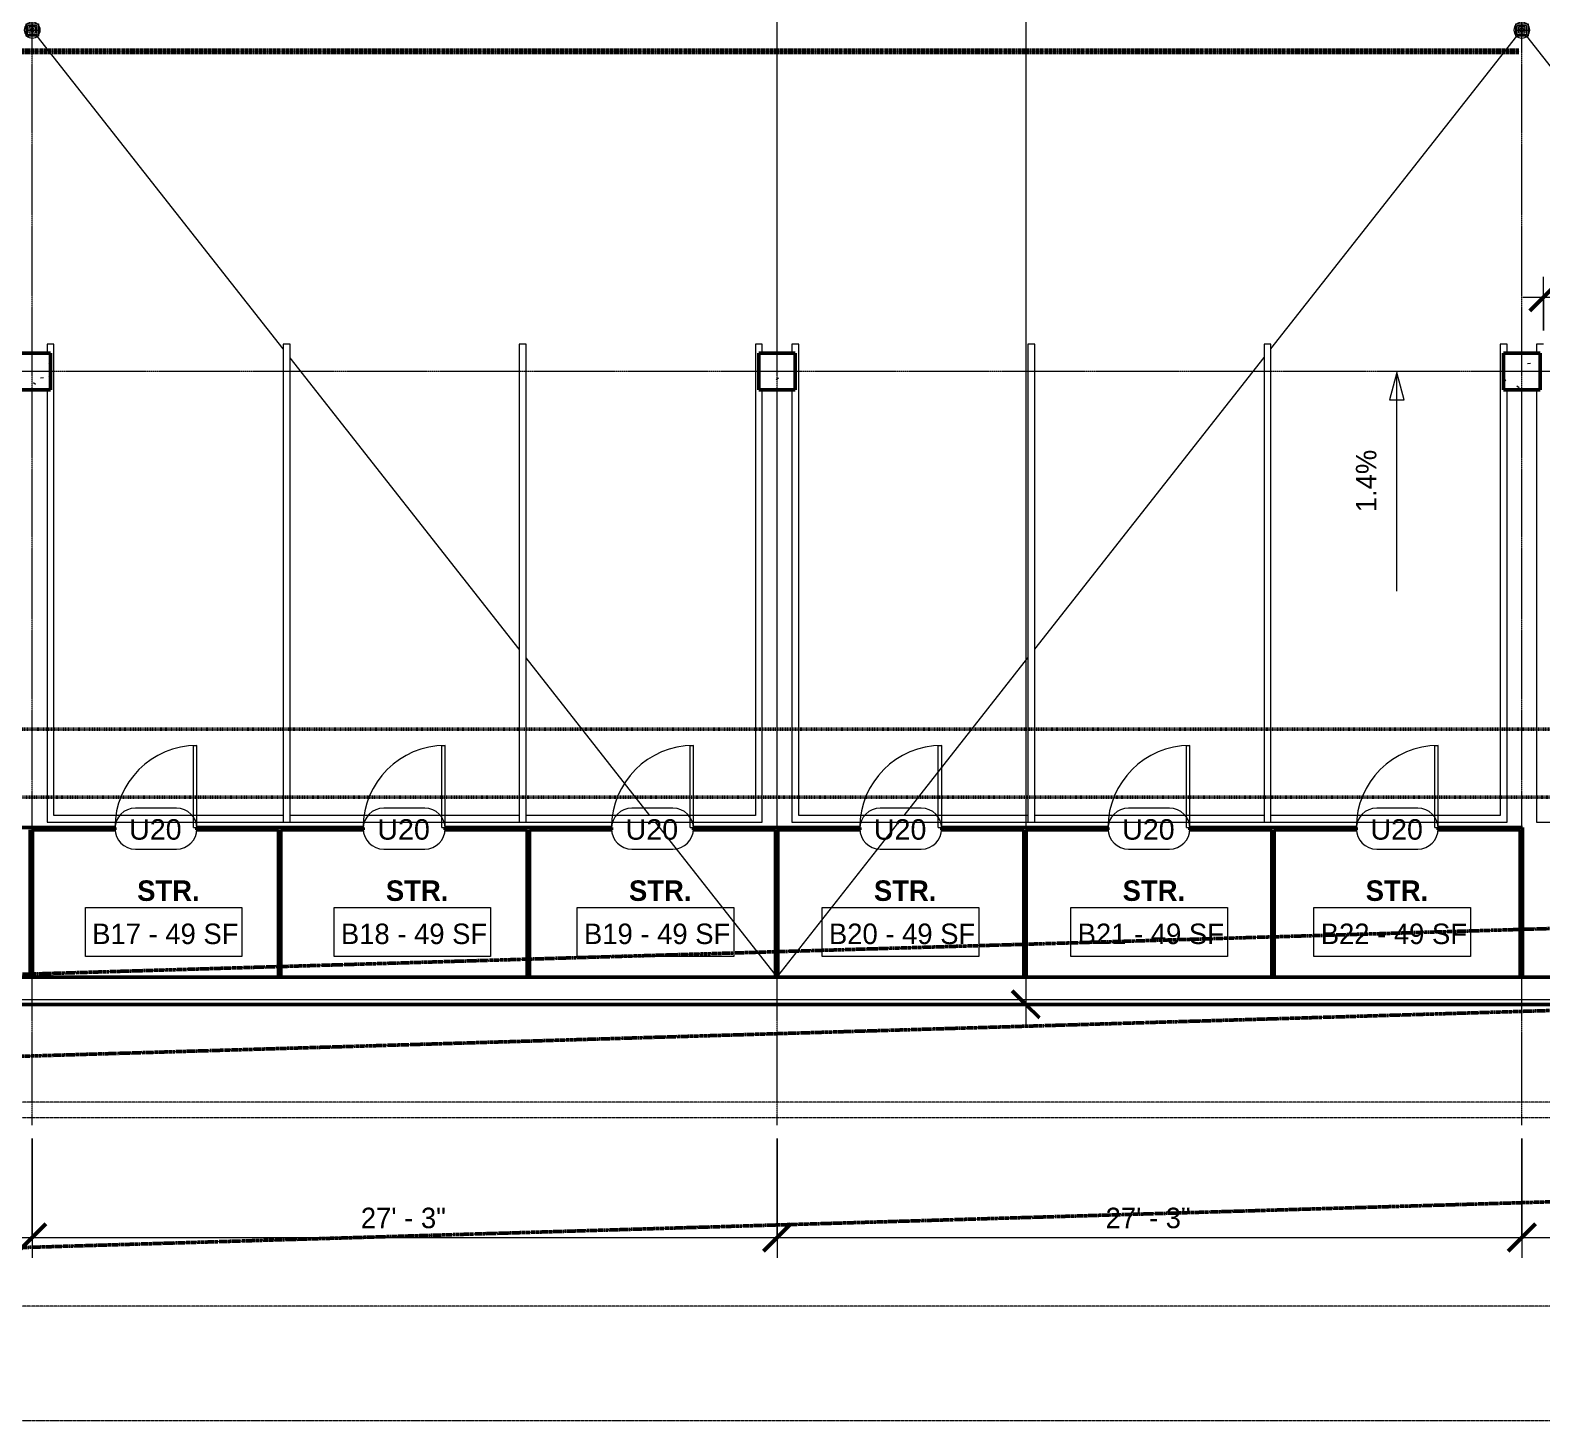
# Model space of a CAD drawing. Header units: inches. Extents: x -4218 to -1814, y 9706 to 12426.
# Drawn here: x -3482 to -2819, y 9706 to 10317 of the extents above; entities that cross this region are included whole.
import ezdxf

# ---------------------------------------------------------------- set-up
doc = ezdxf.new("R2010")
doc.units = ezdxf.units.IN
doc.header["$MEASUREMENT"] = 0
for name, pattern in [('Aligning Line 1_8_', [0.25, 0.125, -0.125]), ('Dash', [0.25, 0.125, -0.125]), ('Dash 1_16_', [0.125, 0.0625, -0.0625]), ('Double Dash 3_8_', [1, 0.375, -0.125, 0.125, -0.125, 0.125, -0.125]), ('Grid Line 1_2_', [0.875, 0.5, -0.125, 0.125, -0.125])]:
    doc.linetypes.add(name, pattern=pattern)
for name, color, linetype, lineweight in [('0-2', 7, 'Continuous', 9), ('0-3', 147, 'Aligning Line 1_8_', 9), ('A-ANNO-DIMS', 211, 'Continuous', 9), ('A-ANNO-DIMS-96', 211, 'Continuous', 9), ('A-AREA-IDEN', 2, 'Continuous', 9), ('A-DOOR-4', 31, 'Continuous', 9), ('A-DOOR-IDEN', 31, 'Continuous', 9), ('A-FLOR-1', 10, 'Continuous', 13), ('A-GENM', 5, 'Continuous', 9), ('A-GENM-4', 5, 'Dash', 140), ('A-WALL-1', 10, 'Continuous', 13), ('C-PROP-LINE-1', 250, 'Double Dash 3_8_', 50), ('C-PROP-LINE-2', 91, 'Dash 1_16_', 50), ('G-ANNO-DIMS', 111, 'Continuous', 9), ('G-ANNO-SYMB', 111, 'Aligning Line 1_8_', 9), ('G-ANNO-SYMB-1', 147, 'Aligning Line 1_8_', 9), ('P-SANR-FIXT-1', 7, 'Continuous', 9), ('S-COLS', 52, 'Continuous', 9), ('S-COLS-1', 250, 'Continuous', 50), ('S-FNDN-2', 250, 'Continuous', 50), ('S-FNDN-7', 32, 'Continuous', 50), ('S-GRID-1', 1, 'Grid Line 1_2_', 9)]:
    doc.layers.add(name, color=color, linetype=linetype, lineweight=lineweight)
doc.styles.add('Arial_1', font='arial.ttf', dxfattribs={"height": 9})
doc.styles.add('Century Gothic', font='ufonts.com_century-gothic.ttf', dxfattribs={"height": 9})
doc.styles.add('Century Gothic_B', font='GOTHICB.TTF', dxfattribs={"height": 9})
doc.dimstyles.new('OD__1_8__Tol__', dxfattribs={"dimscale": 12, "dimtxt": 9.397514, "dimasz": 1, "dimexe": 0.75, "dimexo": 0.5, "dimgap": 0.125, "dimtad": 1, "dimdec": 3, "dimrnd": 0.125, "dimzin": 3, "dimdsep": 46, "dimlunit": 4, "dimtxsty": 'Century Gothic', "dimblk1": 'OBLIQUE', "dimblk2": 'OBLIQUE', "dimsah": 1, "dimcen": 0.09, "dimdle": 0.75, "dimazin": 0, "dimtfac": 1, "dimtdec": 4, "dimtix": 1, "dimtmove": 0, "dimatfit": 3, "dimfxl": 1, "dimtvp": 1, "dimtfill": 1, "dimfrac": 2, "dimtolj": 1, "dimtzin": 0, "dimarcsym": 2})

# ---------------------------------------------------------------- blocks, each defined once
blk = doc.blocks.new('DIMBLOCK8-FLOOR PLAN - BASEMENT')
at = {"layer": 'A-ANNO-DIMS-96'}
for p, q in [((-3832.16, 10004.09), (-3832.16, 9777.82)), ((-3832.16, 9786.82), (-3832.16, 10004.09)), ((-3481.32, 9830.18), (-3481.32, 9777.82)), ((-3481.32, 9786.82), (-3481.32, 9830.18)), ((-3841.16, 9786.82), (-3481.32, 9786.82))]:
    blk.add_line(p, q, dxfattribs=at)
at = {"layer": 'A-ANNO-DIMS-96', "lineweight": 50}
for p, q in [((-3832.16, 9786.82), (-3826.16, 9792.82)), ((-3481.32, 9786.82), (-3475.32, 9792.82)), ((-3832.16, 9786.82), (-3838.16, 9780.82)), ((-3481.32, 9786.82), (-3487.32, 9780.82))]:
    blk.add_line(p, q, dxfattribs=at)
at = {"layer": 'A-ANNO-DIMS-96', "color": 0, "insert": (-3687.47, 9799.85), "char_height": 9, "width": 73.7481, "attachment_point": 1, "line_spacing_factor": 0.984502, "style": 'Century Gothic', "bg_fill": 3, "box_fill_scale": 1.25, "bg_fill_color": 256, "bg_fill_true_color": 13158600, "bg_fill_transparency": 0}
blk.add_mtext('29\' - 2 7/8"', dxfattribs=at)
blk = doc.blocks.new('_Oblique')
at = {"color": 0, "linetype": 'ByBlock', "lineweight": -2}
blk.add_line((-0.5, -0.5), (0.5, 0.5), dxfattribs=at)
blk = doc.blocks.new('DIMBLOCK9-FLOOR PLAN - BASEMENT')
at = {"layer": 'A-ANNO-DIMS-96'}
for p, q in [((-3481.32, 9830.18), (-3481.32, 9777.82)), ((-3481.32, 9786.82), (-3481.32, 9830.18)), ((-3154.32, 9830.18), (-3154.32, 9777.82)), ((-3154.32, 9786.82), (-3154.32, 9830.18)), ((-3481.32, 9786.82), (-3154.32, 9786.82))]:
    blk.add_line(p, q, dxfattribs=at)
at = {"layer": 'A-ANNO-DIMS-96', "lineweight": 50}
for p, q in [((-3481.32, 9786.82), (-3475.32, 9792.82)), ((-3154.32, 9786.82), (-3148.32, 9792.82)), ((-3481.32, 9786.82), (-3487.32, 9780.82)), ((-3154.32, 9786.82), (-3160.32, 9780.82))]:
    blk.add_line(p, q, dxfattribs=at)
at = {"layer": 'A-ANNO-DIMS-96', "color": 0, "insert": (-3337.07, 9799.85), "char_height": 9, "width": 46.1821, "attachment_point": 1, "line_spacing_factor": 0.984502, "style": 'Century Gothic', "bg_fill": 3, "box_fill_scale": 1.25, "bg_fill_color": 256, "bg_fill_true_color": 13158600, "bg_fill_transparency": 0}
blk.add_mtext('27\' - 3"', dxfattribs=at)
blk = doc.blocks.new('DIMBLOCK10-FLOOR PLAN - BASEMENT')
at = {"layer": 'A-ANNO-DIMS-96'}
for p, q in [((-3154.32, 9830.18), (-3154.32, 9777.82)), ((-3154.32, 9786.82), (-3154.32, 9830.18)), ((-2827.32, 9830.18), (-2827.32, 9777.82)), ((-2827.32, 9786.82), (-2827.32, 9830.18)), ((-3154.32, 9786.82), (-2827.32, 9786.82))]:
    blk.add_line(p, q, dxfattribs=at)
at = {"layer": 'A-ANNO-DIMS-96', "lineweight": 50}
for p, q in [((-3154.32, 9786.82), (-3148.32, 9792.82)), ((-2827.32, 9786.82), (-2821.32, 9792.82)), ((-3154.32, 9786.82), (-3160.32, 9780.82)), ((-2827.32, 9786.82), (-2833.32, 9780.82))]:
    blk.add_line(p, q, dxfattribs=at)
at = {"layer": 'A-ANNO-DIMS-96', "color": 0, "insert": (-3010.07, 9799.85), "char_height": 9, "width": 46.1821, "attachment_point": 1, "line_spacing_factor": 0.984502, "style": 'Century Gothic', "bg_fill": 3, "box_fill_scale": 1.25, "bg_fill_color": 256, "bg_fill_true_color": 13158600, "bg_fill_transparency": 0}
blk.add_mtext('27\' - 3"', dxfattribs=at)
blk = doc.blocks.new('DIMBLOCK11-FLOOR PLAN - BASEMENT')
at = {"layer": 'A-ANNO-DIMS-96'}
for p, q in [((-2827.32, 9830.18), (-2827.32, 9777.82)), ((-2827.32, 9786.82), (-2827.32, 9830.18)), ((-2500.32, 9830.18), (-2500.32, 9777.82)), ((-2500.32, 9786.82), (-2500.32, 9830.18)), ((-2827.32, 9786.82), (-2500.32, 9786.82))]:
    blk.add_line(p, q, dxfattribs=at)
at = {"layer": 'A-ANNO-DIMS-96', "lineweight": 50}
for p, q in [((-2827.32, 9786.82), (-2821.32, 9792.82)), ((-2500.32, 9786.82), (-2494.32, 9792.82)), ((-2827.32, 9786.82), (-2833.32, 9780.82)), ((-2500.32, 9786.82), (-2506.32, 9780.82))]:
    blk.add_line(p, q, dxfattribs=at)
at = {"layer": 'A-ANNO-DIMS-96', "color": 0, "insert": (-2683.07, 9799.85), "char_height": 9, "width": 46.1821, "attachment_point": 1, "line_spacing_factor": 0.984502, "style": 'Century Gothic', "bg_fill": 3, "box_fill_scale": 1.25, "bg_fill_color": 256, "bg_fill_true_color": 13158600, "bg_fill_transparency": 0}
blk.add_mtext('27\' - 3"', dxfattribs=at)
blk = doc.blocks.new('DIMBLOCK13-FLOOR PLAN - BASEMENT')
at = {"layer": 'A-ANNO-DIMS-96', "lineweight": 50}
for p, q in [((-3045.16, 12089.19), (-3051.16, 12095.19)), ((-3045.16, 12089.19), (-3039.16, 12083.19)), ((-3045.16, 9889.19), (-3051.16, 9895.19)), ((-3045.16, 9889.19), (-3039.16, 9883.19))]:
    blk.add_line(p, q, dxfattribs=at)
at = {"layer": 'A-ANNO-DIMS-96'}
for p, q in [((-3045.16, 12098.19), (-3045.16, 9880.19)), ((-2832.12, 12089.19), (-3054.16, 12089.19)), ((-3045.16, 12089.19), (-2832.12, 12089.19)), ((-3813.32, 9889.19), (-3036.16, 9889.19)), ((-3045.16, 9889.19), (-3813.32, 9889.19))]:
    blk.add_line(p, q, dxfattribs=at)
at = {"layer": 'A-ANNO-DIMS-96', "color": 0, "insert": (-3058.19, 10966.44), "char_height": 9, "width": 54.5951, "attachment_point": 1, "rotation": 90, "line_spacing_factor": 0.984502, "style": 'Century Gothic', "bg_fill": 3, "box_fill_scale": 1.25, "bg_fill_color": 256, "bg_fill_true_color": 13158600, "bg_fill_transparency": 0}
blk.add_mtext('183\' - 4"', dxfattribs=at)
blk = doc.blocks.new('DIMBLOCK41-FLOOR PLAN - BASEMENT')
at = {"layer": 'A-ANNO-DIMS-96'}
for p, q in [((-2817.82, 10185.19), (-2817.82, 10208.85)), ((-2509.82, 10185.19), (-2509.82, 10208.85)), ((-2826.82, 10199.85), (-2500.82, 10199.85)), ((-2817.82, 10199.85), (-2817.82, 10185.19)), ((-2509.82, 10199.85), (-2509.82, 10185.19))]:
    blk.add_line(p, q, dxfattribs=at)
at = {"layer": 'A-ANNO-DIMS-96', "lineweight": 50}
for p, q in [((-2817.82, 10199.85), (-2811.82, 10205.85)), ((-2509.82, 10199.85), (-2503.82, 10205.85)), ((-2817.82, 10199.85), (-2823.82, 10193.85)), ((-2509.82, 10199.85), (-2515.82, 10193.85))]:
    blk.add_line(p, q, dxfattribs=at)
at = {"layer": 'A-ANNO-DIMS-96', "color": 0, "insert": (-2683.06, 10212.89), "char_height": 9, "width": 46.1821, "attachment_point": 1, "line_spacing_factor": 0.984502, "style": 'Century Gothic', "bg_fill": 3, "box_fill_scale": 1.25, "bg_fill_color": 256, "bg_fill_true_color": 13158600, "bg_fill_transparency": 0}
blk.add_mtext('25\' - 8"', dxfattribs=at)
blk = doc.blocks.new('Concrete-Rectangular-Column - ONE-V21-FLOOR PLAN - BASEMENT')
at = {"layer": 'S-COLS'}
h = blk.add_hatch(dxfattribs=at)
h.set_pattern_fill('FP_23', color=256, style=0, pattern_type=2)
h.set_pattern_definition([(50, (2827.324, -10167.19), (27.5427, -2.40992), [2.88, -31.68]), (355, (2827.324, -10167.19), (-5.327844, 28.884266), [2.304, -25.344]), (100.451, (2829.62, -10167.39), (22.215316, 26.47393), [2.448, -26.924]), (46.184, (2827.324, -10159.51), (40.98187, -6.35642), [4.32, -47.52]), (96.636, (2830.74, -10160.04), (35.89075, 37.40619), [3.671, -40.386]), (351.184, (2827.324, -10159.51), (35.89097, 37.40622), [3.456, -38.016]), (21, (2831.164, -10161.43), (22.921036, -15.46073), [2.88, -31.68]), (326, (2831.164, -10161.43), (9.34353, 27.84574), [2.304, -25.344]), (71.451, (2833.074, -10162.718), (32.26477, 12.38442), [2.448, -26.924]), (37.5, (2827.324, -10167.189), (0.466855, 12.782707), [1.267, -23.77, 1.267, -24.461, -25.44]), (37.5, (2827.324, -10167.189), (0.466855, 12.782707), [-50.765, 1.267, -24.173]), (7.5, (2827.324, -10167.189), (10.10159, 15.14509), [1.267, -13.402, 1.267, -23.194, -9.696]), (7.5, (2827.324, -10167.189), (10.10159, 15.14509), [-39.13, 1.267, -8.429]), (327.5, (2818.761, -10167.189), (20.499161, -0.86578), [1.267, -8.333, 1.267, -28.685, -39.744]), (327.5, (2818.761, -10167.189), (20.499161, -0.86578), [-39.552, 1.267, -38.477]), (317.5, (2814.921, -10167.189), (22.39478, 3.844288), [1.267, -11.213, 1.267, -18.624, -28.224]), (317.5, (2814.921, -10167.189), (22.39478, 3.844288), [-32.371, 1.267, -26.957])])
h.paths.add_polyline_path([(0, -8), (8, -8), (8, 8), (-8, 8), (-8, -8), (-6.5, -8)], flags=0)
at = {"layer": 'S-COLS-1'}
for p, q in [((8, 8), (-8, 8)), ((-8, 8), (-8, -8)), ((8, -8), (8, 8)), ((-8, -8), (8, -8))]:
    blk.add_line(p, q, dxfattribs=at)
blk = doc.blocks.new('Concrete-Rectangular-Column - ONE-V25-FLOOR PLAN - BASEMENT')
at = {"layer": 'S-COLS'}
h = blk.add_hatch(dxfattribs=at)
h.set_pattern_fill('FP_27', color=256, style=0, pattern_type=2)
h.set_pattern_definition([(50, (3154.324, -10167.19), (27.5427, -2.40992), [2.88, -31.68]), (355, (3154.324, -10167.19), (-5.327844, 28.884266), [2.304, -25.344]), (100.451, (3156.62, -10167.39), (22.215316, 26.47393), [2.448, -26.924]), (46.184, (3154.324, -10159.51), (40.98187, -6.35642), [4.32, -47.52]), (96.636, (3157.74, -10160.04), (35.89075, 37.40619), [3.671, -40.386]), (351.184, (3154.324, -10159.51), (35.89097, 37.40622), [3.456, -38.016]), (21, (3158.164, -10161.43), (22.921036, -15.46073), [2.88, -31.68]), (326, (3158.164, -10161.43), (9.34353, 27.84574), [2.304, -25.344]), (71.451, (3160.074, -10162.718), (32.26477, 12.38442), [2.448, -26.924]), (37.5, (3154.324, -10167.189), (0.466855, 12.782707), [1.267, -23.77, 1.267, -24.461, -25.44]), (37.5, (3154.324, -10167.189), (0.466855, 12.782707), [-50.765, 1.267, -24.173]), (7.5, (3154.324, -10167.189), (10.10159, 15.14509), [1.267, -13.402, 1.267, -23.194, -9.696]), (7.5, (3154.324, -10167.189), (10.10159, 15.14509), [-39.13, 1.267, -8.429]), (327.5, (3145.761, -10167.189), (20.499161, -0.86578), [1.267, -8.333, 1.267, -28.685, -39.744]), (327.5, (3145.761, -10167.189), (20.499161, -0.86578), [-39.552, 1.267, -38.477]), (317.5, (3141.921, -10167.189), (22.39478, 3.844288), [1.267, -11.213, 1.267, -18.624, -28.224]), (317.5, (3141.921, -10167.189), (22.39478, 3.844288), [-32.371, 1.267, -26.957])])
h.paths.add_polyline_path([(0, -8), (8, -8), (8, 8), (-8, 8), (-8, -8), (-6.5, -8)], flags=0)
at = {"layer": 'S-COLS-1'}
for p, q in [((8, 8), (-8, 8)), ((-8, 8), (-8, -8)), ((8, -8), (8, 8)), ((-8, -8), (8, -8))]:
    blk.add_line(p, q, dxfattribs=at)
blk = doc.blocks.new('Concrete-Rectangular-Column - ONE-V26-FLOOR PLAN - BASEMENT')
at = {"layer": 'S-COLS'}
h = blk.add_hatch(dxfattribs=at)
h.set_pattern_fill('FP_28', color=256, style=0, pattern_type=2)
h.set_pattern_definition([(50, (3481.324, -10167.19), (27.5427, -2.40992), [2.88, -31.68]), (355, (3481.324, -10167.19), (-5.327844, 28.884266), [2.304, -25.344]), (100.451, (3483.62, -10167.39), (22.215316, 26.47393), [2.448, -26.924]), (46.184, (3481.324, -10159.51), (40.98187, -6.35642), [4.32, -47.52]), (96.636, (3484.74, -10160.04), (35.89075, 37.40619), [3.671, -40.386]), (351.184, (3481.324, -10159.51), (35.89097, 37.40622), [3.456, -38.016]), (21, (3485.164, -10161.43), (22.921036, -15.46073), [2.88, -31.68]), (326, (3485.164, -10161.43), (9.34353, 27.84574), [2.304, -25.344]), (71.451, (3487.074, -10162.718), (32.26477, 12.38442), [2.448, -26.924]), (37.5, (3481.324, -10167.189), (0.466855, 12.782707), [1.267, -23.77, 1.267, -24.461, -25.44]), (37.5, (3481.324, -10167.189), (0.466855, 12.782707), [-50.765, 1.267, -24.173]), (7.5, (3481.324, -10167.189), (10.10159, 15.14509), [1.267, -13.402, 1.267, -23.194, -9.696]), (7.5, (3481.324, -10167.189), (10.10159, 15.14509), [-39.13, 1.267, -8.429]), (327.5, (3472.761, -10167.189), (20.499161, -0.86578), [1.267, -8.333, 1.267, -28.685, -39.744]), (327.5, (3472.761, -10167.189), (20.499161, -0.86578), [-39.552, 1.267, -38.477]), (317.5, (3468.921, -10167.189), (22.39478, 3.844288), [1.267, -11.213, 1.267, -18.624, -28.224]), (317.5, (3468.921, -10167.189), (22.39478, 3.844288), [-32.371, 1.267, -26.957])])
h.paths.add_polyline_path([(0, -8), (8, -8), (8, 8), (-8, 8), (-8, -8), (-6.5, -8)], flags=0)
at = {"layer": 'S-COLS-1'}
for p, q in [((8, 8), (-8, 8)), ((-8, 8), (-8, -8)), ((8, -8), (8, 8)), ((-8, -8), (8, -8))]:
    blk.add_line(p, q, dxfattribs=at)
blk = doc.blocks.new('Drain-Floor-WATTS-Square-Stainless_Steel_Strainer-Type_FD-1200-M - 2_ Outlet with 5_ Strainer-2528673-FLOOR PLAN - BASEMENT')
at = {"layer": 'P-SANR-FIXT-1'}
for p, q in [((-2.707, -2.707), (-2.707, 2.707)), ((-2.707, 2.707), (2.707, 2.707)), ((-2.03025, -2.03025), (-2.03025, 2.03025)), ((-2.03025, 2.03025), (2.03025, 2.03025)), ((-1.3535, -1.3535), (-1.3535, 1.3535)), ((-1.3535, 1.3535), (1.3535, 1.3535)), ((-0.67675, -0.67675), (-0.67675, 0.67675)), ((-0.67675, 0.67675), (0.67675, 0.67675)), ((0, 2.707), (0, -2.707)), ((0.67675, 0.67675), (0.67675, -0.67675)), ((1.3535, 1.3535), (1.3535, -1.3535)), ((2.03025, 2.03025), (2.03025, -2.03025)), ((2.707, 2.707), (2.707, -2.707)), ((-2.707, 0), (2.707, 0)), ((2.707, -2.707), (-2.707, -2.707)), ((2.03025, -2.03025), (-2.03025, -2.03025)), ((1.3535, -1.3535), (-1.3535, -1.3535)), ((0.67675, -0.67675), (-0.67675, -0.67675))]:
    blk.add_line(p, q, dxfattribs=at)
for start, end in [(360, 180), (180, 360)]:
    blk.add_arc((0, 0), 3.5, start, end, dxfattribs=at)
blk = doc.blocks.new('Family - ___-1878357-FLOOR PLAN - BASEMENT')
at = {"layer": 'C-PROP-LINE-1'}
for p, q in [((-3867.12, 9890.98), (-1910.95, 9949.54)), ((-3927.1, 9853.17), (-1910.95, 9913.53)), ((-3987.01, 9767.34), (-1910.95, 9829.49))]:
    blk.add_line(p, q, dxfattribs=at)

msp = doc.modelspace()

# ---------------------------------------------------------------- linework, layer by layer
at = {"layer": 'A-GENM'}
for p, q in [((-2820.82374, 10159.1894), (-2820.82374, 9969.1894)), ((-2820.82374, 9969.1894), (-2714.15577, 9969.1894))]:
    msp.add_line(p, q, dxfattribs=at)
at = {"layer": 'G-ANNO-SYMB'}
for p, q in [((-1910.95031, 9839.38186), (-4027.08301, 9839.38186)), ((-1910.95031, 9706.24032), (-4071.96631, 9706.24032))]:
    msp.add_line(p, q, dxfattribs=at)
at = {"layer": 'G-ANNO-SYMB-1'}
for p, q in [((-1926.94838, 9756.52836), (-4071.96446, 9756.52836)), ((-1910.95031, 9706.24032), (-4071.96631, 9706.24032)), ((-1910.95638, 9706.24032), (-4071.96446, 9706.24032))]:
    msp.add_line(p, q, dxfattribs=at)
at = {"layer": 'S-FNDN-7'}
for p, q in [((-3445.02374, 9966.8769), (-3518.02374, 9966.8769)), ((-3482.22374, 9965.8769), (-3482.22374, 9901.1894)), ((-3481.22374, 9965.8769), (-3445.02374, 9965.8769)), ((-3481.22374, 9901.1894), (-3481.22374, 9965.8769)), ((-3445.02374, 9965.8769), (-3445.02374, 9966.8769)), ((-3336.02374, 9966.8769), (-3409.02374, 9966.8769)), ((-3409.02374, 9966.8769), (-3409.02374, 9965.8769)), ((-3409.02374, 9965.8769), (-3373.22374, 9965.8769)), ((-3373.22374, 9965.8769), (-3373.22374, 9901.1894)), ((-3372.22374, 9965.8769), (-3336.02374, 9965.8769)), ((-3372.22374, 9901.1894), (-3372.22374, 9965.8769)), ((-3336.02374, 9965.8769), (-3336.02374, 9966.8769)), ((-3227.02374, 9966.8769), (-3300.02374, 9966.8769)), ((-3300.02374, 9966.8769), (-3300.02374, 9965.8769)), ((-3300.02374, 9965.8769), (-3264.02374, 9965.8769)), ((-3264.02374, 9965.8769), (-3264.02374, 9901.1894)), ((-3263.02374, 9965.8769), (-3227.02374, 9965.8769)), ((-3263.02374, 9901.1894), (-3263.02374, 9965.8769)), ((-3227.02374, 9965.8769), (-3227.02374, 9966.8769)), ((-3118.02374, 9966.8769), (-3191.02374, 9966.8769)), ((-3191.02374, 9966.8769), (-3191.02374, 9965.8769)), ((-3191.02374, 9965.8769), (-3155.02374, 9965.8769)), ((-3155.02374, 9965.8769), (-3155.02374, 9901.1894)), ((-3154.02374, 9965.8769), (-3118.02374, 9965.8769)), ((-3154.02374, 9901.1894), (-3154.02374, 9965.8769)), ((-3118.02374, 9965.8769), (-3118.02374, 9966.8769)), ((-3009.02374, 9966.8769), (-3082.02374, 9966.8769)), ((-3082.02374, 9966.8769), (-3082.02374, 9965.8769)), ((-3082.02374, 9965.8769), (-3046.02374, 9965.8769)), ((-3046.02374, 9965.8769), (-3046.02374, 9901.1894)), ((-3045.02374, 9965.8769), (-3009.02374, 9965.8769)), ((-3045.02374, 9901.1894), (-3045.02374, 9965.8769)), ((-3009.02374, 9965.8769), (-3009.02374, 9966.8769)), ((-2900.02374, 9966.8769), (-2973.02374, 9966.8769)), ((-2973.02374, 9966.8769), (-2973.02374, 9965.8769)), ((-2973.02374, 9965.8769), (-2937.02374, 9965.8769)), ((-2937.02374, 9965.8769), (-2937.02374, 9901.1894)), ((-2936.02374, 9965.8769), (-2900.02374, 9965.8769)), ((-2936.02374, 9901.1894), (-2936.02374, 9965.8769)), ((-2900.02374, 9965.8769), (-2900.02374, 9966.8769)), ((-2827.02374, 9966.8769), (-2864.02374, 9966.8769)), ((-2864.02374, 9966.8769), (-2864.02374, 9965.8769)), ((-2864.02374, 9965.8769), (-2828.02374, 9965.8769)), ((-2828.02374, 9965.8769), (-2828.02374, 9901.1894)), ((-2827.02374, 9901.1894), (-2827.02374, 9966.8769)), ((-3482.22374, 9901.1894), (-3481.22374, 9901.1894)), ((-3373.22374, 9901.1894), (-3372.22374, 9901.1894)), ((-3264.02374, 9901.1894), (-3263.02374, 9901.1894)), ((-3155.02374, 9901.1894), (-3154.02374, 9901.1894)), ((-3046.02374, 9901.1894), (-3045.02374, 9901.1894)), ((-2937.02374, 9901.1894), (-2936.02374, 9901.1894)), ((-2828.02374, 9901.1894), (-2827.02374, 9901.1894))]:
    msp.add_line(p, q, dxfattribs=at)

# ---------------------------------------------------------------- next in the draw order: dimensions: what is measured, and where the dimension line sits
at = {"layer": 'A-ANNO-DIMS'}
dim = msp.add_linear_dim(base=(-3481.32374, 9786.81515), p1=(-3832.16202, 10010.0894), p2=(-3481.32374, 9836.17969), dimstyle='OD__1_8__Tol__', override={"dimpost": '<>', "dimfxl": 391.57641}, dxfattribs=at)
dim.commit()
dim.dimension.update_dxf_attribs({"geometry": 'DIMBLOCK8-FLOOR PLAN - BASEMENT', "text_midpoint": (-3656.74288, 9793.54017)})

# ---------------------------------------------------------------- next in the draw order: linework, layer by layer
at = {"layer": 'G-ANNO-SYMB-1'}
msp.add_line((-1910.95031, 9846.2766), (-4009.5295, 9846.2766), dxfattribs=at)

# ---------------------------------------------------------------- next in the draw order: dimensions: what is measured, and where the dimension line sits
at = {"layer": 'A-ANNO-DIMS'}
dim = msp.add_linear_dim(base=(-3045.15688, 9889.1894), p1=(-2826.12374, 12089.1894), p2=(-3819.32374, 9889.1894), angle=90, dimstyle='OD__1_8__Tol__', override={"dimpost": '<>', "dimfxl": 2413.803273}, dxfattribs=at)
dim.commit()
dim.dimension.update_dxf_attribs({"geometry": 'DIMBLOCK13-FLOOR PLAN - BASEMENT', "text_midpoint": (-3051.38326, 10989.1894)})
dim = msp.add_linear_dim(base=(-3154.32374, 9786.81515), p1=(-3481.32374, 9836.17969), p2=(-3154.32374, 9836.17969), dimstyle='OD__1_8__Tol__', override={"dimpost": '<>', "dimfxl": 327}, dxfattribs=at)
dim.commit()
dim.dimension.update_dxf_attribs({"geometry": 'DIMBLOCK9-FLOOR PLAN - BASEMENT', "text_midpoint": (-3317.82374, 9793.04153)})

# ---------------------------------------------------------------- next in the draw order: linework, layer by layer
at = {"layer": 'A-AREA-IDEN', "flags": 128}
for points in [[(-3458.01282, 9931.66336), (-3389.27266, 9931.66336), (-3389.27266, 9910.16729), (-3458.01282, 9910.16729)], [(-3348.81004, 9931.66336), (-3280.06988, 9931.66336), (-3280.06988, 9910.16729), (-3348.81004, 9910.16729)], [(-3242.08913, 9931.66336), (-3173.34898, 9931.66336), (-3173.34898, 9910.16729), (-3242.08913, 9910.16729)], [(-3134.54094, 9931.66336), (-3065.80078, 9931.66336), (-3065.80078, 9910.16729), (-3134.54094, 9910.16729)], [(-3025.33815, 9931.66336), (-2956.598, 9931.66336), (-2956.598, 9910.16729), (-3025.33815, 9910.16729)], [(-2918.61725, 9931.66336), (-2849.87709, 9931.66336), (-2849.87709, 9910.16729), (-2918.61725, 9910.16729)]]:
    msp.add_lwpolyline(points, close=True, dxfattribs=at)
at = {"layer": 'A-DOOR-4'}
for p, q in [((-3410.52374, 10002.8769), (-3409.02374, 10002.8769)), ((-3410.52374, 9966.8769), (-3410.52374, 10002.8769)), ((-3409.02374, 9966.8769), (-3409.02374, 10002.8769)), ((-3301.52374, 10002.8769), (-3300.02374, 10002.8769)), ((-3301.52374, 9966.8769), (-3301.52374, 10002.8769)), ((-3300.02374, 9966.8769), (-3300.02374, 10002.8769)), ((-3192.52374, 10002.8769), (-3191.02374, 10002.8769)), ((-3192.52374, 9966.8769), (-3192.52374, 10002.8769)), ((-3191.02374, 9966.8769), (-3191.02374, 10002.8769)), ((-3083.52374, 10002.8769), (-3082.02374, 10002.8769)), ((-3083.52374, 9966.8769), (-3083.52374, 10002.8769)), ((-3082.02374, 9966.8769), (-3082.02374, 10002.8769)), ((-2974.52374, 10002.8769), (-2973.02374, 10002.8769)), ((-2974.52374, 9966.8769), (-2974.52374, 10002.8769)), ((-2973.02374, 9966.8769), (-2973.02374, 10002.8769)), ((-2865.52374, 10002.8769), (-2864.02374, 10002.8769)), ((-2865.52374, 9966.8769), (-2865.52374, 10002.8769)), ((-2864.02374, 9966.8769), (-2864.02374, 10002.8769)), ((-3410.52374, 9966.8769), (-3409.02374, 9966.8769)), ((-3301.52374, 9966.8769), (-3300.02374, 9966.8769)), ((-3192.52374, 9966.8769), (-3191.02374, 9966.8769)), ((-3083.52374, 9966.8769), (-3082.02374, 9966.8769)), ((-2974.52374, 9966.8769), (-2973.02374, 9966.8769)), ((-2865.52374, 9966.8769), (-2864.02374, 9966.8769))]:
    msp.add_line(p, q, dxfattribs=at)
for centre in [(-3409.02374, 9966.8769), (-3300.02374, 9966.8769), (-3191.02374, 9966.8769), (-3082.02374, 9966.8769), (-2973.02374, 9966.8769), (-2864.02374, 9966.8769)]:
    msp.add_arc(centre, 36, 90, 180, dxfattribs=at)
at = {"layer": 'A-DOOR-IDEN'}
for p, q in [((-3418.02374, 9975.3769), (-3436.02374, 9975.3769)), ((-3309.02374, 9975.3769), (-3327.02374, 9975.3769)), ((-3200.02374, 9975.3769), (-3218.02374, 9975.3769)), ((-3091.02374, 9975.3769), (-3109.02374, 9975.3769)), ((-2982.02374, 9975.3769), (-3000.02374, 9975.3769)), ((-2873.02374, 9975.3769), (-2891.02374, 9975.3769)), ((-3436.02374, 9957.3769), (-3418.02374, 9957.3769)), ((-3327.02374, 9957.3769), (-3309.02374, 9957.3769)), ((-3218.02374, 9957.3769), (-3200.02374, 9957.3769)), ((-3109.02374, 9957.3769), (-3091.02374, 9957.3769)), ((-3000.02374, 9957.3769), (-2982.02374, 9957.3769)), ((-2891.02374, 9957.3769), (-2873.02374, 9957.3769))]:
    msp.add_line(p, q, dxfattribs=at)
for centre, start, end in [((-3436.02374, 9966.3769), 90, 270), ((-3418.02374, 9966.3769), 270, 90), ((-3327.02374, 9966.3769), 90, 270), ((-3309.02374, 9966.3769), 270, 90), ((-3218.02374, 9966.3769), 90, 270), ((-3200.02374, 9966.3769), 270, 90), ((-3109.02374, 9966.3769), 90, 270), ((-3091.02374, 9966.3769), 270, 90), ((-3000.02374, 9966.3769), 90, 270), ((-2982.02374, 9966.3769), 270, 90), ((-2891.02374, 9966.3769), 90, 270), ((-2873.02374, 9966.3769), 270, 90)]:
    msp.add_arc(centre, 9, start, end, dxfattribs=at)
at = {"layer": 'A-FLOR-1'}
for p, q in [((-3154.32374, 10175.1894), (-3154.32374, 10459.1894)), ((-3371.15577, 10177.08312), (-3479.14516, 10314.48716)), ((-3267.4878, 10045.1776), (-3368.15577, 10173.26597)), ((-3041.15577, 10045.18974), (-2940.4878, 10173.28449)), ((-3154.32374, 9966.8769), (-3154.32374, 10159.1894)), ((-3210.12448, 9972.1894), (-3264.4878, 10041.36045)), ((-3098.52577, 9972.1894), (-3044.15577, 10041.3724)), ((-3155.02374, 9902.08007), (-3207.7667, 9969.1894)), ((-3154.02374, 9901.57113), (-3100.88343, 9969.1894))]:
    msp.add_line(p, q, dxfattribs=at)
at = {"layer": 'A-GENM'}
for p, q in [((-3471.82374, 10179.1894), (-3474.82374, 10179.1894)), ((-3474.82374, 10179.1894), (-3474.82374, 10175.1894)), ((-3471.82374, 9972.1894), (-3471.82374, 10179.1894)), ((-3368.15577, 10179.1894), (-3371.15577, 10179.1894)), ((-3371.15577, 10179.1894), (-3371.15577, 9972.1894)), ((-3368.15577, 10179.1894), (-3371.15577, 10179.1894)), ((-3371.15577, 10179.1894), (-3371.15577, 9969.1894)), ((-3368.15577, 9969.1894), (-3368.15577, 10179.1894)), ((-3368.15577, 9972.1894), (-3368.15577, 10179.1894)), ((-3264.4878, 10179.1894), (-3267.4878, 10179.1894)), ((-3267.4878, 10179.1894), (-3267.4878, 9972.1894)), ((-3264.4878, 10179.1894), (-3267.4878, 10179.1894)), ((-3267.4878, 10179.1894), (-3267.4878, 9969.1894)), ((-3264.4878, 9969.1894), (-3264.4878, 10179.1894)), ((-3264.4878, 9972.1894), (-3264.4878, 10179.1894)), ((-3160.81983, 10179.1894), (-3163.81983, 10179.1894)), ((-3163.81983, 10179.1894), (-3163.81983, 9972.1894)), ((-3160.81983, 10175.1894), (-3160.81983, 10179.1894)), ((-3144.82374, 10179.1894), (-3147.82374, 10179.1894)), ((-3147.82374, 10179.1894), (-3147.82374, 10175.1894)), ((-3144.82374, 9972.1894), (-3144.82374, 10179.1894)), ((-3041.15577, 10179.1894), (-3044.15577, 10179.1894)), ((-3044.15577, 10179.1894), (-3044.15577, 9972.1894)), ((-3041.15577, 10179.1894), (-3044.15577, 10179.1894)), ((-3044.15577, 10179.1894), (-3044.15577, 9969.1894)), ((-3041.15577, 9969.1894), (-3041.15577, 10179.1894)), ((-3041.15577, 9972.1894), (-3041.15577, 10179.1894)), ((-2937.4878, 10179.1894), (-2940.4878, 10179.1894)), ((-2940.4878, 10179.1894), (-2940.4878, 9972.1894)), ((-2937.4878, 10179.1894), (-2940.4878, 10179.1894)), ((-2940.4878, 10179.1894), (-2940.4878, 9969.1894)), ((-2937.4878, 9969.1894), (-2937.4878, 10179.1894)), ((-2937.4878, 9972.1894), (-2937.4878, 10179.1894)), ((-2833.81983, 10179.1894), (-2836.81983, 10179.1894)), ((-2836.81983, 10179.1894), (-2836.81983, 9972.1894)), ((-2833.81983, 10175.1894), (-2833.81983, 10179.1894)), ((-3474.82374, 10159.1894), (-3474.82374, 9969.1894)), ((-3160.81983, 9969.1894), (-3160.81983, 10159.1894)), ((-3147.82374, 10159.1894), (-3147.82374, 9969.1894)), ((-2833.81983, 9969.1894), (-2833.81983, 10159.1894)), ((-3474.82374, 9969.1894), (-3368.15577, 9969.1894)), ((-3371.15577, 9972.1894), (-3471.82374, 9972.1894)), ((-3371.15577, 9969.1894), (-3264.4878, 9969.1894)), ((-3267.4878, 9972.1894), (-3368.15577, 9972.1894)), ((-3267.4878, 9969.1894), (-3160.81983, 9969.1894)), ((-3163.81983, 9972.1894), (-3264.4878, 9972.1894)), ((-3147.82374, 9969.1894), (-3041.15577, 9969.1894)), ((-3044.15577, 9972.1894), (-3144.82374, 9972.1894)), ((-3044.15577, 9969.1894), (-2937.4878, 9969.1894)), ((-2940.4878, 9972.1894), (-3041.15577, 9972.1894)), ((-2940.4878, 9969.1894), (-2833.81983, 9969.1894)), ((-2836.81983, 9972.1894), (-2937.4878, 9972.1894))]:
    msp.add_line(p, q, dxfattribs=at)
at = {"layer": 'A-GENM-4'}
msp.add_line((-3781.8096, 10307.92135), (-2828.31499, 10307.92135), dxfattribs=at)
at = {"layer": 'A-WALL-1'}
msp.add_line((-2790.32374, 9891.1894), (-3819.32374, 9891.1894), dxfattribs=at)
at = {"layer": 'C-PROP-LINE-2'}
for p, q in [((-2099.26202, 10010.0894), (-3832.16202, 10010.0894)), ((-2636.92374, 9980.1894), (-3860.72374, 9980.1894))]:
    msp.add_line(p, q, dxfattribs=at)
at = {"layer": 'G-ANNO-DIMS'}
for p, q in [((-2882.1948, 10166.72916), (-2885.41019, 10154.72916)), ((-2878.97941, 10154.72916), (-2882.1948, 10166.72916)), ((-2882.1948, 10070.72916), (-2882.1948, 10166.72916)), ((-2885.41019, 10154.72916), (-2878.97941, 10154.72916))]:
    msp.add_line(p, q, dxfattribs=at)
at = {"layer": 'S-FNDN-2'}
for p, q in [((-2790.32374, 9901.1894), (-3819.32374, 9901.1894)), ((-3819.32374, 9889.1894), (-2790.32374, 9889.1894))]:
    msp.add_line(p, q, dxfattribs=at)
at = {"layer": 'S-GRID-1'}
for p, q in [((-3481.32374, 9836.17969), (-3481.32374, 12376.79045)), ((-1814.20638, 10167.1894), (-4168.71446, 10167.1894))]:
    msp.add_line(p, q, dxfattribs=at)

# ---------------------------------------------------------------- next in the draw order: block references
at = {"layer": '0-2'}
for name, p in [('Drain-Floor-WATTS-Square-Stainless_Steel_Strainer-Type_FD-1200-M - 2_ Outlet with 5_ Strainer-2528673-FLOOR PLAN - BASEMENT', (-3481.32374, 10317.1894)), ('Drain-Floor-WATTS-Square-Stainless_Steel_Strainer-Type_FD-1200-M - 2_ Outlet with 5_ Strainer-2528673-FLOOR PLAN - BASEMENT', (-2827.32374, 10317.1894)), ('Concrete-Rectangular-Column - ONE-V26-FLOOR PLAN - BASEMENT', (-3481.32374, 10167.1894)), ('Concrete-Rectangular-Column - ONE-V25-FLOOR PLAN - BASEMENT', (-3154.32374, 10167.1894)), ('Concrete-Rectangular-Column - ONE-V21-FLOOR PLAN - BASEMENT', (-2827.32374, 10167.1894))]:
    msp.add_blockref(name, p, dxfattribs=at)

# ---------------------------------------------------------------- next in the draw order: texts
at = {"layer": 'A-AREA-IDEN', "char_height": 9, "attachment_point": 1}
for s, insert, width, style in [('STR.', (-3435.26479, 9943.6315), 27.876, 'Century Gothic_B'), ('STR.', (-3326.06201, 9943.6315), 27.876, 'Century Gothic_B'), ('STR.', (-3219.3411, 9943.6315), 27.876, 'Century Gothic_B'), ('STR.', (-3111.79291, 9943.6315), 27.876, 'Century Gothic_B'), ('STR.', (-3002.59012, 9943.6315), 27.876, 'Century Gothic_B'), ('STR.', (-2895.86922, 9943.6315), 27.876, 'Century Gothic_B'), ('B17 - 49 SF', (-3455.01282, 9924.66336), 75.75, 'Century Gothic'), ('B18 - 49 SF', (-3345.81004, 9924.66336), 75.75, 'Century Gothic'), ('B19 - 49 SF', (-3239.08913, 9924.66336), 75.75, 'Century Gothic'), ('B20 - 49 SF', (-3131.54094, 9924.66336), 75.75, 'Century Gothic'), ('B21 - 49 SF', (-3022.33815, 9924.66336), 75.75, 'Century Gothic'), ('B22 - 49 SF', (-2915.61725, 9924.66336), 75.75, 'Century Gothic')]:
    msp.add_mtext(s, dxfattribs=dict(at, insert=insert, width=width, style=style))
at = {"layer": 'A-DOOR-IDEN', "char_height": 9, "width": 28.179, "attachment_point": 1, "style": 'Arial_1'}
for insert in [(-3438.81939, 9970.5208), (-3329.81939, 9970.5208), (-3220.81939, 9970.5208), (-3111.81939, 9970.5208), (-3002.81939, 9970.5208), (-2893.81939, 9970.5208)]:
    msp.add_mtext('U20', dxfattribs=dict(at, insert=insert))
at = {"layer": 'G-ANNO-DIMS', "insert": (-2900.17814, 10105.38516), "char_height": 9, "width": 32.0255812, "attachment_point": 1, "rotation": 90, "line_spacing_factor": 0.984502, "style": 'Century Gothic', "bg_fill": 3, "box_fill_scale": 1.25, "bg_fill_color": 256, "bg_fill_true_color": 13158600, "bg_fill_transparency": 0}
msp.add_mtext('1.4%', dxfattribs=at)

# ---------------------------------------------------------------- next in the draw order: dimensions: what is measured, and where the dimension line sits
at = {"layer": 'A-ANNO-DIMS'}
for base, p1, p2, override, picture, middle in [((-2509.81983, 10199.85246), (-2817.82374, 10179.1894), (-2509.81983, 10179.1894), {"dimpost": '<>', "dimfxl": 308.003906}, 'DIMBLOCK41-FLOOR PLAN - BASEMENT', (-2663.82178, 10206.07883)), ((-2827.32374, 9786.81515), (-3154.32374, 9836.17969), (-2827.32374, 9836.17969), {"dimpost": '<>', "dimfxl": 327}, 'DIMBLOCK10-FLOOR PLAN - BASEMENT', (-2990.82374, 9793.04153))]:
    dim = msp.add_linear_dim(base=base, p1=p1, p2=p2, dimstyle='OD__1_8__Tol__', override=override, dxfattribs=at)
    dim.commit()
    dim.dimension.update_dxf_attribs({"geometry": picture, "text_midpoint": middle})

# ---------------------------------------------------------------- next in the draw order: linework, layer by layer
at = {"layer": 'A-FLOR-1'}
for p, q in [((-2937.4878, 10177.10183), (-2829.5124, 10314.4949)), ((-2717.15577, 10177.09686), (-2825.13508, 10314.4949))]:
    msp.add_line(p, q, dxfattribs=at)
at = {"layer": 'A-GENM'}
for p, q in [((-2817.82374, 10179.1894), (-2820.82374, 10179.1894)), ((-2820.82374, 10179.1894), (-2820.82374, 10175.1894))]:
    msp.add_line(p, q, dxfattribs=at)
at = {"layer": 'S-GRID-1'}
msp.add_line((-3154.32374, 9836.17969), (-3154.32374, 12376.79045), dxfattribs=at)

# ---------------------------------------------------------------- next in the draw order: dimensions: what is measured, and where the dimension line sits
at = {"layer": 'A-ANNO-DIMS'}
dim = msp.add_linear_dim(base=(-2500.32374, 9786.81515), p1=(-2827.32374, 9836.17969), p2=(-2500.32374, 9836.17969), dimstyle='OD__1_8__Tol__', override={"dimpost": '<>', "dimfxl": 327}, dxfattribs=at)
dim.commit()
dim.dimension.update_dxf_attribs({"geometry": 'DIMBLOCK11-FLOOR PLAN - BASEMENT', "text_midpoint": (-2663.82374, 9793.04153)})

# ---------------------------------------------------------------- next in the draw order: linework, layer by layer
at = {"layer": 'S-GRID-1'}
msp.add_line((-2827.32374, 9836.17969), (-2827.32374, 12376.79045), dxfattribs=at)

# ---------------------------------------------------------------- next in the draw order: block references
at = {"layer": '0-3'}
msp.add_blockref('Family - ___-1878357-FLOOR PLAN - BASEMENT', (0, 0), dxfattribs=at)

doc.saveas('drawing.dxf')
